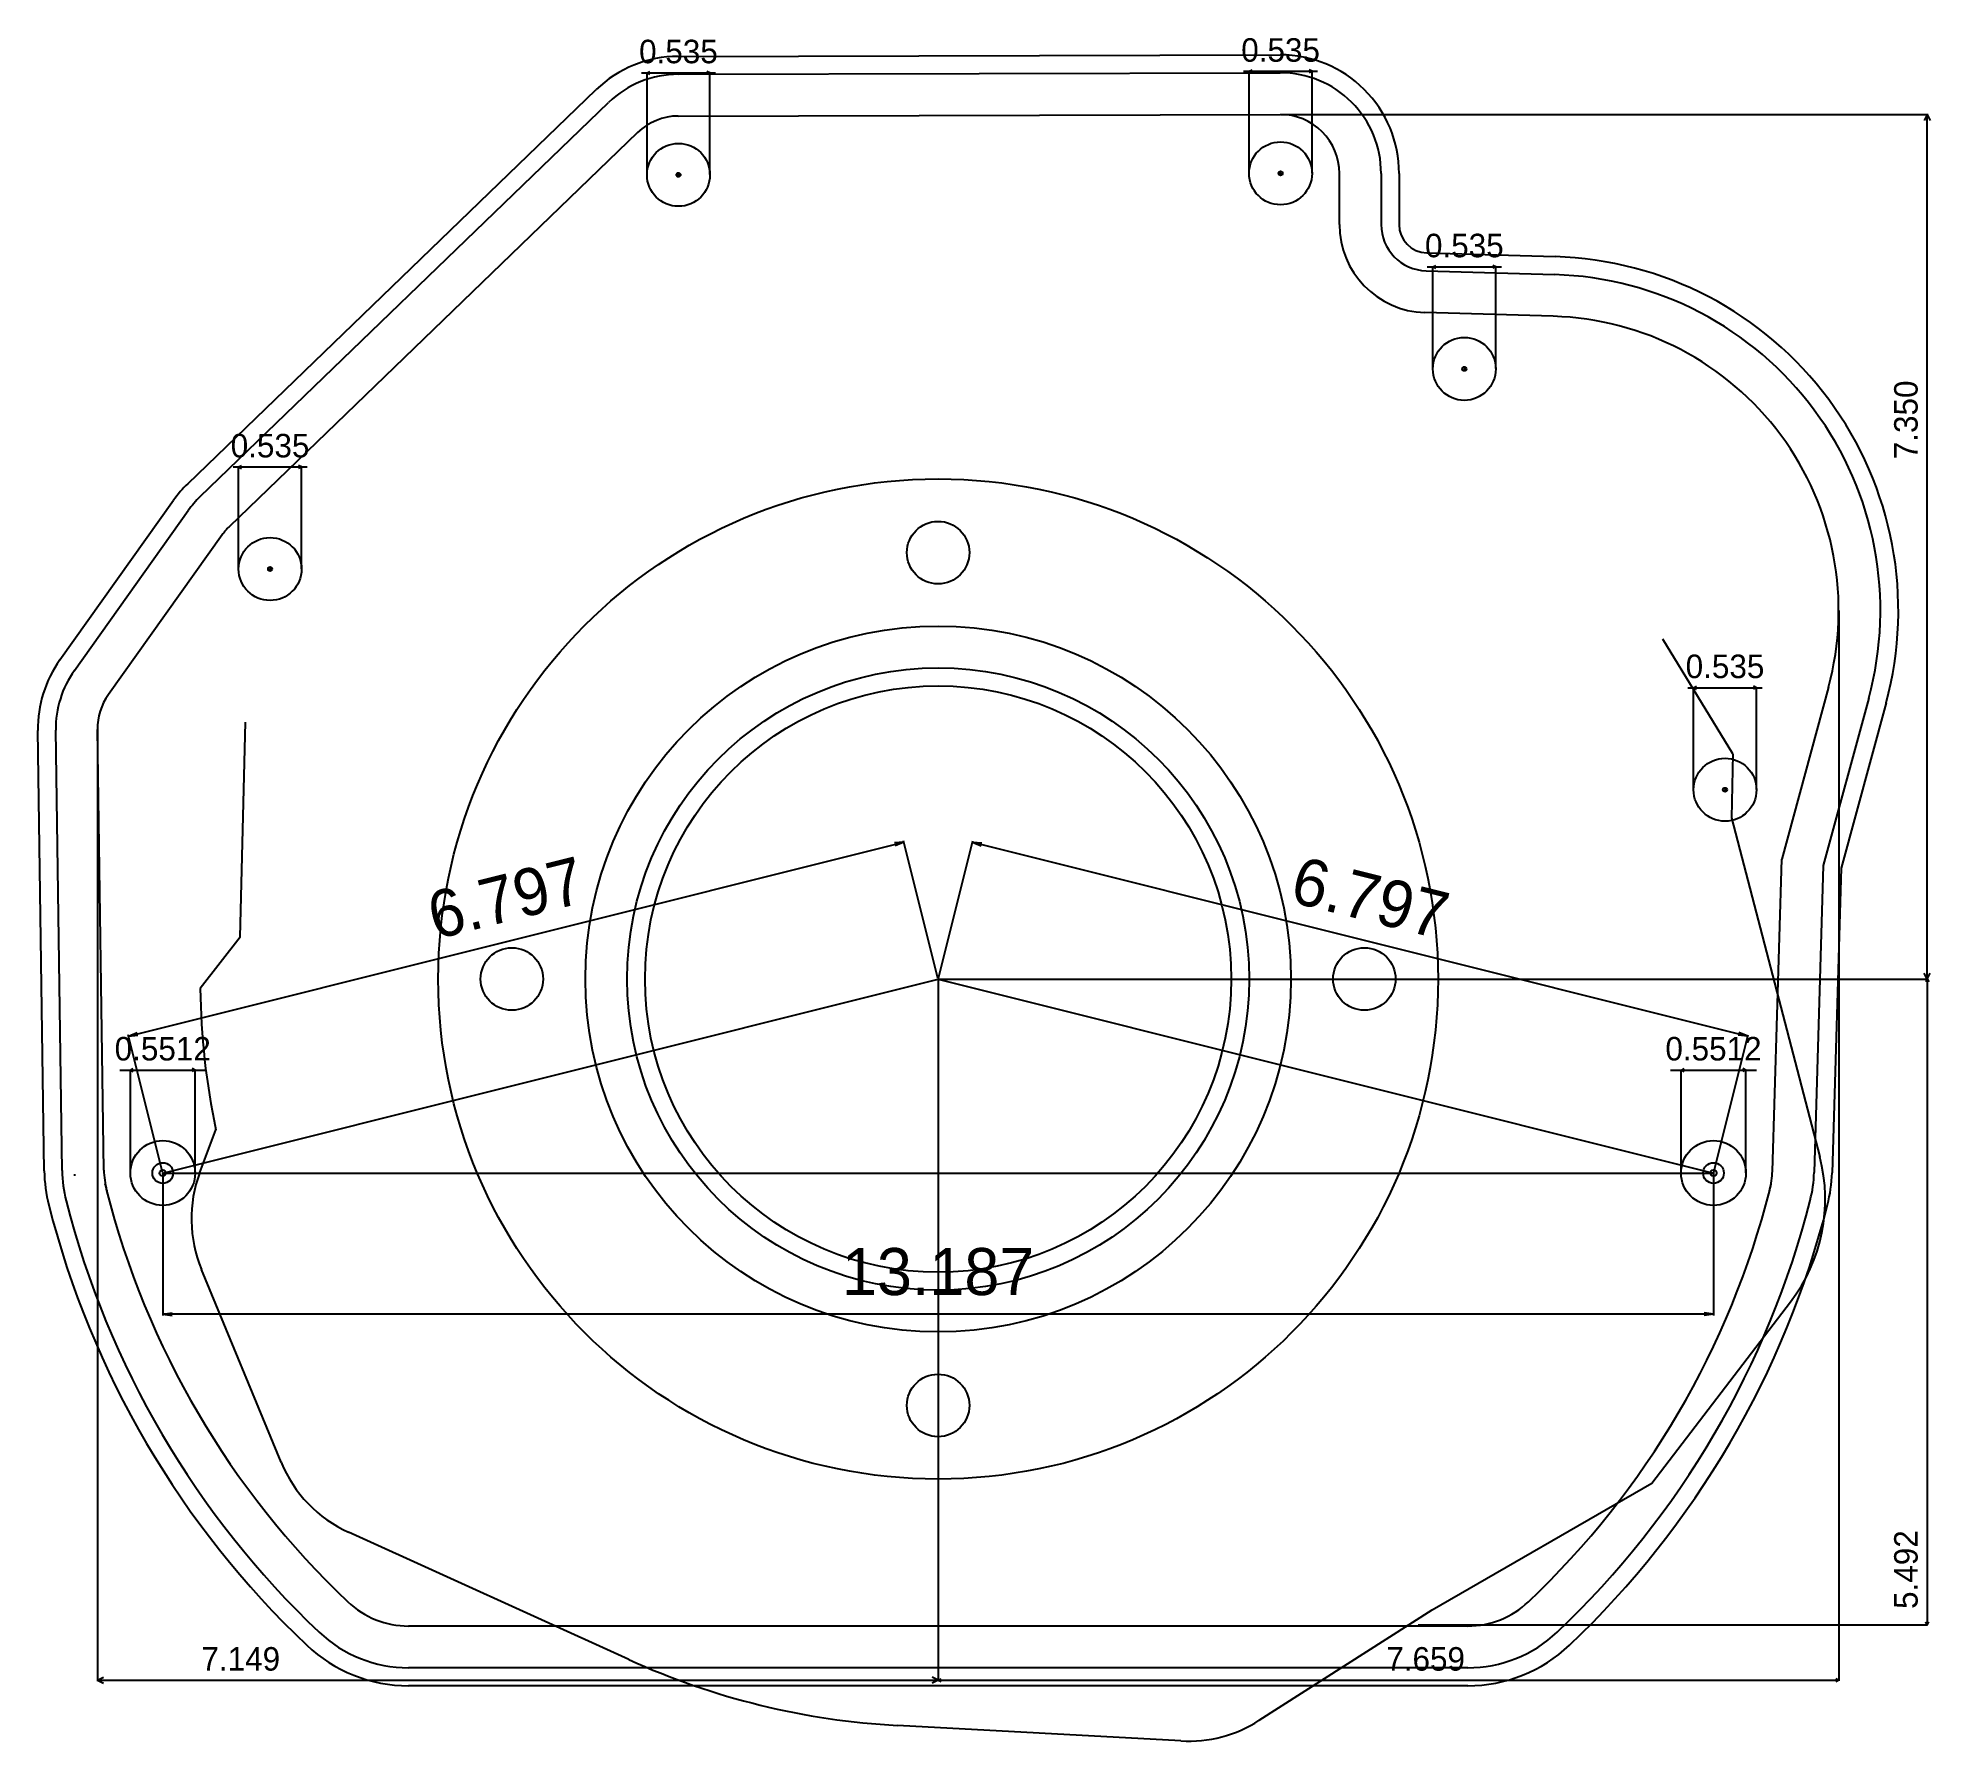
# Model space of a CAD drawing. Extents: x -7.7 to 8.4, y -6.5 to 8.
import ezdxf
from ezdxf.enums import TextEntityAlignment as Align

# ---------------------------------------------------------------- set-up
doc = ezdxf.new("R2010")
doc.units = 0

msp = doc.modelspace()

# ---------------------------------------------------------------- linework, layer by layer
at = {"layer": 'CAM', "color": 9, "linetype": 'CONTINUOUS'}
for p, q in [((-2.21073, 7.843702), (2.909754, 7.856543)), ((-2.210347, 7.691202), (2.910137, 7.704043)), ((-6.38076, 4.210534), (-2.907733, 7.561266)), ((-6.274876, 4.100785), (-2.801849, 7.451517)), ((3.767281, 6.849046), (3.767281, 6.415148)), ((3.919781, 6.849046), (3.919781, 6.415148)), ((4.155192, 6.172751), (5.246305, 6.140843)), ((4.150734, 6.020316), (5.241847, 5.988408)), ((-7.469053, 2.712404), (-6.501777, 4.070074)), ((-7.344851, 2.623916), (-6.377575, 3.981586)), ((7.913689, 2.386726), (7.527832, 0.965214)), ((8.060864, 2.346777), (7.679722, 0.942636)), ((-7.601623, -1.630846), (-7.6559, 2.113199)), ((-7.449139, -1.628636), (-7.503416, 2.11541)), ((7.527832, 0.965214), (7.449306, -1.643695)), ((7.679722, 0.942636), (7.601737, -1.648283)), ((4.504178, -5.855), (-4.504178, -5.855)), ((4.504178, -6.0075), (-4.504178, -6.0075))]:
    msp.add_line(p, q, dxfattribs=at)
for centre, radius in [((0, 0, -0.625), 2.645), ((0, 0, -0.625), 2.4925), ((-6.59375, -1.6493), 0.0881), ((6.59375, -1.6493), 0.0881)]:
    msp.add_circle(centre, radius, dxfattribs=at)
for centre, radius, start, end in [((-2.208203, 6.836205), 1.0075, 90.143685, 133.973263), ((2.912281, 6.849046), 1.0075, 0, 90.143685), ((-2.208203, 6.836205), 0.855, 90.143685, 133.973263), ((2.912281, 6.849046), 0.855, 0, 90.143685), ((4.162281, 6.415148), 0.395, 180, 268.324914), ((4.162281, 6.415148), 0.2425, 180, 268.324914), ((5.158391, 3.134628), 3.0075, 344.813487, 448.324914), ((5.158391, 3.134628), 2.855, 344.813487, 448.324914), ((-5.68123, 3.485473), 1.0075, 133.973263, 144.531911), ((-5.68123, 3.485473), 0.855, 133.973263, 144.531911), ((-6.648506, 2.127803), 1.0075, 144.531911, 180.830542), ((-6.648506, 2.127803), 0.855, 144.531911, 180.830542), ((-6.344255, -1.612618), 1.2575, 180.830542, 194.261731), ((-6.344255, -1.612618), 1.105, 180.830542, 194.261731), ((6.344806, -1.610451), 1.105, 345.757846, 358.275957), ((6.344806, -1.610451), 1.2575, 345.757846, 358.275957), ((0, 0), 7.8035, 194.261731, 226.521613), ((0, 0), 7.651, 194.261731, 226.521613), ((0, 0), 7.651, 313.478387, 345.757846), ((0, 0), 7.8035, 313.478387, 345.757846), ((-4.504178, -4.75), 1.105, 226.521613, 270), ((4.504178, -4.75), 1.105, 270, 313.478387), ((-4.504178, -4.75), 1.2575, 226.521613, 270), ((4.504178, -4.75), 1.2575, 270, 313.478387)]:
    msp.add_arc(centre, radius, start, end, dxfattribs=at)
at = {"layer": 'Default', "color": 7, "linetype": 'CONTINUOUS'}
for p, q in [((-2.209457, 7.336203), (2.911027, 7.349044)), ((-2.555365, 7.196037), (-6.028391, 3.845305)), ((3.412281, 6.415148), (3.412281, 6.849046)), ((5.23147, 5.633559), (4.140357, 5.665468)), ((-6.088449, 3.775597), (-7.055725, 2.417928)), ((7.571086, 2.479723), (7.174254, 1.017775)), ((-7.094177, -1.62349), (-7.148453, 2.120556)), ((7.094467, -1.633015), (7.174254, 1.017775)), ((4.504178, -5.5), (-4.504178, -5.5))]:
    msp.add_line(p, q, dxfattribs=at)
at = {"layer": 'Default', "color": 6, "linetype": 'CONTINUOUS'}
for p, q in [((6.759174, 1.914209), (6.162838, 2.890279)), ((-5.93426, 0.357187), (-5.889347, 2.184519)), ((6.759174, 1.914209), (6.747376, 1.369722)), ((6.747376, 1.369722), (7.498056, -1.511809)), ((-5.93426, 0.357187), (-6.274473, -0.081311)), ((-6.278933, -1.64568), (-6.142882, -1.280868)), ((-5.587915, -4.107393), (-6.264711, -2.468101)), ((6.068797, -4.286561), (7.249189, -2.744419)), ((4.201315, -5.362707), (6.068797, -4.286561)), ((-2.628844, -5.785776), (-5.013427, -4.702309)), ((2.731375, -6.301772), (4.201315, -5.362707)), ((2.064445, -6.477051), (-0.346116, -6.345568))]:
    msp.add_line(p, q, dxfattribs=at)
for centre, radius in [((-2.208203, 6.836205), 0.2675), ((2.912281, 6.849046), 0.2675), ((4.474986, 5.18676), 0.2675), ((-5.68123, 3.485473), 0.2675), ((6.691829, 1.609224), 0.2675), ((-6.59375, -1.6493), 0.2756), ((6.59375, -1.6493), 0.2756), ((-6.59375, -1.6493), 0.02645), ((6.59375, -1.6493), 0.02645)]:
    msp.add_circle(centre, radius, dxfattribs=at)
at = {"layer": 'Default', "color": 9, "linetype": 'CONTINUOUS'}
for centre, radius in [((-2.208203, 6.836205), 0.0175), ((2.912281, 6.849046), 0.0175), ((4.474986, 5.18676), 0.0175), ((0, 0, -0.125), 4.251), ((0, 3.625), 0.265625), ((-5.68123, 3.485473), 0.0175), ((0, 0, -0.625), 3), ((6.691829, 1.609224), 0.0175), ((-3.625, 0), 0.265625), ((3.625, 0), 0.265625), ((0, -3.625), 0.265625)]:
    msp.add_circle(centre, radius, dxfattribs=at)
at = {"layer": 'Default', "color": 7, "linetype": 'CONTINUOUS'}
for centre, radius, start, end in [((-2.208203, 6.836205), 0.5, 90.143685, 133.973263), ((2.912281, 6.849046), 0.5, 0, 90.143685), ((4.162281, 6.415148), 0.75, 180, 268.324914), ((5.158391, 3.134628), 2.5, 344.813487, 448.324914), ((-5.68123, 3.485473), 0.5, 133.973263, 144.531911), ((-6.648506, 2.127803), 0.5, 144.531911, 180.830542), ((-6.344255, -1.612618), 0.75, 180.830542, 194.261731), ((6.344806, -1.610451), 0.75, 345.757846, 358.275957), ((0, 0), 7.296, 194.261731, 226.521613), ((0, 0), 7.296, 313.478387, 345.757846), ((-4.504178, -4.75), 0.75, 226.521613, 270), ((4.504178, -4.75), 0.75, 270, 313.478387)]:
    msp.add_arc(centre, radius, start, end, dxfattribs=at)
at = {"layer": 'Default', "color": 6, "linetype": 'CONTINUOUS'}
for centre, radius, start, end in [((0, 0), 6.275, 180.742454, 191.778126), ((6.110936, -1.873174), 1.433418, 322.568706, 374.601818), ((-6.59375, -1.6493), 0.75, 180.830542, 181.715404), ((0, 0), 7.296, 193.800518, 194.286076), ((-5.224849, -2.038784), 1.125, 159.547768, 202.43371), ((0, 0), 7.296, 345.713924, 346.199482), ((-4.548053, -3.678077), 1.125, 202.43371, 245.564695), ((0, 0), 6.355, 245.564695, 266.877921), ((2.125716, -5.35372), 1.125, 266.877921, 302.572307)]:
    msp.add_arc(centre, radius, start, end, dxfattribs=at)
at = {"layer": 'Default', "color": 7}
for p in [(-2.208203, 6.836205), (2.912281, 6.849046), (4.474986, 5.18676), (-5.68123, 3.485473), (6.691829, 1.609224), (0, 0), (-6.59375, -1.6493), (6.59375, -1.6493)]:
    msp.add_point(p, dxfattribs=at)
at = {"layer": 'DIM', "color": 7, "linetype": 'CONTINUOUS'}
for p, q in [((2.644781, 7.716546), (2.669781, 7.729046)), ((3.179781, 7.716546), (3.154781, 7.729046)), ((-2.523283, 7.703705), (-1.893123, 7.703705)), ((-2.475703, 7.703705), (-2.450703, 7.716205)), ((-2.475703, 6.838745), (-2.475703, 7.707515)), ((-2.475703, 7.703705), (-2.450703, 7.691205)), ((-1.940703, 7.703705), (-1.965703, 7.716205)), ((-1.940703, 7.703705), (-1.965703, 7.691205)), ((-1.940703, 6.838745), (-1.940703, 7.707515)), ((2.597201, 7.716546), (3.227361, 7.716546)), ((2.644781, 6.851586), (2.644781, 7.720356)), ((2.644781, 7.716546), (2.669781, 7.704046)), ((3.179781, 7.716546), (3.154781, 7.704046)), ((3.179781, 6.851586), (3.179781, 7.720356)), ((2.917361, 7.349045, 0.00003), (8.418928, 7.348574, 0.032072)), ((8.411308, 7.348575, 0.032028), (8.386309, 7.298582, 0.031147)), ((8.411308, -0.00072, -0.07601), (8.411308, 7.348575, 0.032028)), ((8.411308, 7.348575, 0.032028), (8.436308, 7.298578, 0.031438)), ((4.159906, 6.05426), (4.790066, 6.05426)), ((4.207486, 6.05426), (4.232486, 6.06676)), ((4.207486, 5.1893), (4.207486, 6.05807)), ((4.207486, 6.05426), (4.232486, 6.04176)), ((4.742486, 6.05426), (4.717486, 6.06676)), ((4.742486, 6.05426), (4.717486, 6.04176)), ((4.742486, 5.1893), (4.742486, 6.05807)), ((-5.99631, 4.352973), (-5.36615, 4.352973)), ((-5.94873, 4.352973), (-5.92373, 4.365473)), ((-5.94873, 3.488013), (-5.94873, 4.356783)), ((-5.94873, 4.352973), (-5.92373, 4.340473)), ((-5.41373, 4.352973), (-5.43873, 4.365473)), ((-5.41373, 4.352973), (-5.43873, 4.340473)), ((-5.41373, 3.488013), (-5.41373, 4.356783)), ((7.658391, 3.132088, -0.000015), (7.658391, -5.964855, -0.052068)), ((6.376749, 2.476724), (7.006909, 2.476724)), ((6.424329, 2.476724), (6.449329, 2.489224)), ((6.424329, 1.611764), (6.424329, 2.480534)), ((6.424329, 2.476724), (6.449329, 2.464224)), ((6.959329, 2.476724), (6.934329, 2.489224)), ((6.959329, 2.476724), (6.934329, 2.464224)), ((6.959329, 1.611764), (6.959329, 2.480534)), ((-7.148505, 2.122723, -0.000024), (-7.148505, -5.968478, -0.03871)), ((-6.884936, -0.485165), (-0.291186, 1.164135)), ((-0.291186, 1.164135), (-0.371707, 1.156364)), ((-0.291186, 1.164135), (-0.365883, 1.133081)), ((-0.001972, 0.007885), (-0.294145, 1.175963)), ((0.001972, 0.007885), (0.294144, 1.175963)), ((0.291186, 1.164135), (6.884936, -0.485165)), ((0.291186, 1.164135), (0.371707, 1.156364)), ((0.291186, 1.164135), (0.365883, 1.133081)), ((-6.59375, -1.6493), (0, 0)), ((0, 0), (6.59375, -1.6493)), ((0.00254, 0, -0.124972), (8.415119, 0.001345, -0.033311)), ((8.411308, -0.00072, -0.07601), (8.386309, 0.049276, -0.075421)), ((8.411309, 0.001344, -0.033352), (8.39881, -0.023655, -0.033122)), ((8.411308, -0.00072, -0.07601), (8.436308, 0.049272, -0.07513)), ((8.411309, 0.001344, -0.033352), (8.411309, -5.489858, 0.047208)), ((8.411309, 0.001344, -0.033352), (8.423808, -0.023651, -0.032849)), ((0, -0.00254, -0.125015), (0, -5.964243, -0.159128)), ((0, -0.00508, -0.125024), (0, -5.967929, -0.153534)), ((0.00508, -0.000001, -0.12497), (8.418928, -0.000721, -0.075966)), ((-6.595722, -1.641415), (-6.887894, -0.473337)), ((-6.884936, -0.485165), (-6.810239, -0.454111)), ((-6.884936, -0.485165), (-6.804415, -0.477394)), ((6.595722, -1.641415), (6.887894, -0.473337)), ((6.884936, -0.485165), (6.804415, -0.477394)), ((6.884936, -0.485165), (6.810239, -0.454111)), ((-6.95883, -0.7737), (-6.22867, -0.7737)), ((-6.86935, -0.7737), (-6.84435, -0.7612)), ((-6.86935, -1.64676), (-6.86935, -0.76989)), ((-6.86935, -0.7737), (-6.84435, -0.7862)), ((-6.31815, -0.7737), (-6.34315, -0.7612)), ((-6.31815, -0.7737), (-6.34315, -0.7862)), ((-6.31815, -1.64676), (-6.31815, -0.76989)), ((6.22867, -0.7737), (6.95883, -0.7737)), ((6.31815, -0.7737), (6.34315, -0.7612)), ((6.31815, -1.64676), (6.31815, -0.76989)), ((6.31815, -0.7737), (6.34315, -0.7862)), ((6.86935, -0.7737), (6.84435, -0.7612)), ((6.86935, -0.7737), (6.84435, -0.7862)), ((6.86935, -1.64676), (6.86935, -0.76989)), ((-6.59375, -1.6493), (6.59375, -1.6493)), ((-6.59375, -1.657428), (-6.59375, -2.861493)), ((6.59375, -1.657428), (6.59375, -2.861492)), ((-6.59375, -2.849301), (-6.51375, -2.837301)), ((6.59375, -2.8493), (-6.59375, -2.849301)), ((-6.59375, -2.849301), (-6.51375, -2.861301)), ((6.59375, -2.8493), (6.51375, -2.8373)), ((6.59375, -2.8493), (6.51375, -2.8613)), ((8.411309, -5.489858, 0.047208), (8.39881, -5.464863, 0.046705)), ((8.411309, -5.489858, 0.047208), (8.423808, -5.464859, 0.046977)), ((4.081155, -5.49055, 0.000028), (8.415119, -5.489857, 0.04725)), ((-7.148505, -5.960858, -0.038674), (-7.098512, -5.935855, -0.039358)), ((0, -5.960309, -0.153498), (-0.049994, -5.935314, -0.152575)), ((0, -5.960433, -0.159106), (0.024997, -5.947935, -0.158685)), ((7.658391, -5.961045, -0.052046), (7.633394, -5.948543, -0.052324)), ((-7.148505, -5.960858, -0.038674), (0, -5.960309, -0.153498)), ((-7.148505, -5.960858, -0.038674), (-7.098512, -5.985854, -0.039597)), ((0, -5.960309, -0.153498), (-0.049994, -5.985313, -0.152814)), ((0, -5.960433, -0.159106), (7.658391, -5.961045, -0.052046)), ((0, -5.960433, -0.159106), (0.024997, -5.972934, -0.158828)), ((7.658391, -5.961045, -0.052046), (7.633394, -5.973543, -0.052467))]:
    msp.add_line(p, q, dxfattribs=at)

# ---------------------------------------------------------------- texts
at = {"layer": 'DIM', "color": 7}
for s, p in [('0.535', (-2.208203, 7.784985)), ('0.535', (2.912281, 7.797826)), ('0.535', (4.474986, 6.13554)), ('0.535', (-5.68123, 4.434253)), ('0.535', (6.691829, 2.558004)), ('0.5512', (-6.59375, -0.69242)), ('0.5512', (6.59375, -0.69242))]:
    msp.add_text(s, height=0.2, dxfattribs=at).set_placement(p, align=Align.CENTER)
at = {"layer": 'DIM', "color": 7, "extrusion": (-0.005825, -0.014699, 0.999875)}
msp.add_text('7.350', height=0.2, rotation=89.995098, dxfattribs=at).set_placement((8.32985, 4.752098, -0.124984), align=Align.CENTER)
at = {"layer": 'DIM', "color": 7}
for s, rotation, p in [('6.797', 14.043297, (-3.627507, 0.497187)), ('6.797', -14.043296, (3.627507, 0.497187)), ('13.187', 0.000005, (0, -2.68674))]:
    msp.add_text(s, height=0.4, rotation=rotation, dxfattribs=at).set_placement(p, align=Align.CENTER)
at = {"layer": 'DIM', "color": 7, "extrusion": (-0.010896, 0.014668, 0.999833)}
msp.add_text('5.492', height=0.2, rotation=90.009162, dxfattribs=at).set_placement((8.329969, -5.019055, -0.124979), align=Align.CENTER)
at = {"layer": 'DIM', "color": 7, "extrusion": (0.016061, -0.004781, 0.99986)}
msp.add_text('7.149', height=0.2, rotation=-73.421788, dxfattribs=at).set_placement((-7.326968, 4.00492, -0.124982), align=Align.CENTER)
at = {"layer": 'DIM', "color": 7, "extrusion": (-0.013978, -0.005721, 0.999886)}
msp.add_text('7.659', height=0.2, rotation=-0.004583, dxfattribs=at).set_placement((4.143976, -5.880297, -0.124986), align=Align.CENTER)

doc.saveas('drawing.dxf')
